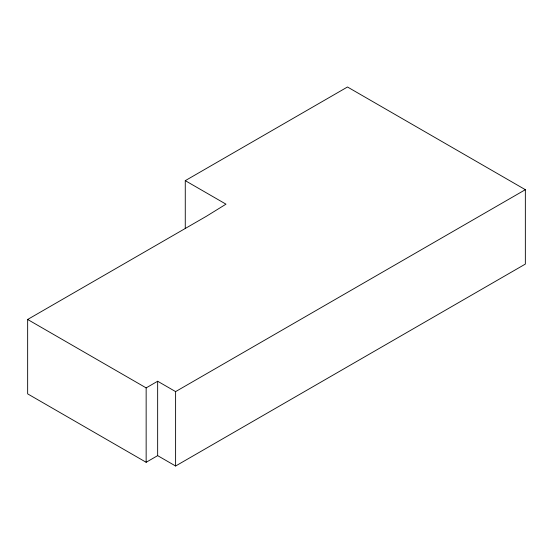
<?xml version="1.0" encoding="UTF-8"?>
<svg xmlns="http://www.w3.org/2000/svg" width="553" height="553" viewBox="0 0 553 553"><rect width="100%" height="100%" fill="white"/><g stroke="black" fill="none" stroke-linecap="round" stroke-linejoin="round"><path stroke-width="0.83" d="M185.269 180.651L347.484 86.994L525.35 189.686L525.35 264.078L175.605 466.006L157.653 455.644L146.151 462.287L27.65 393.867L27.65 319.475L206.366 216.292L225.99 204.168L185.269 180.651L185.269 228.541M27.65 319.475L146.151 387.888L157.653 381.245L175.605 391.607L525.35 189.686M175.605 391.607L175.605 466.006M157.653 381.245L157.653 455.644M146.151 387.888L146.151 462.287"/></g></svg>
